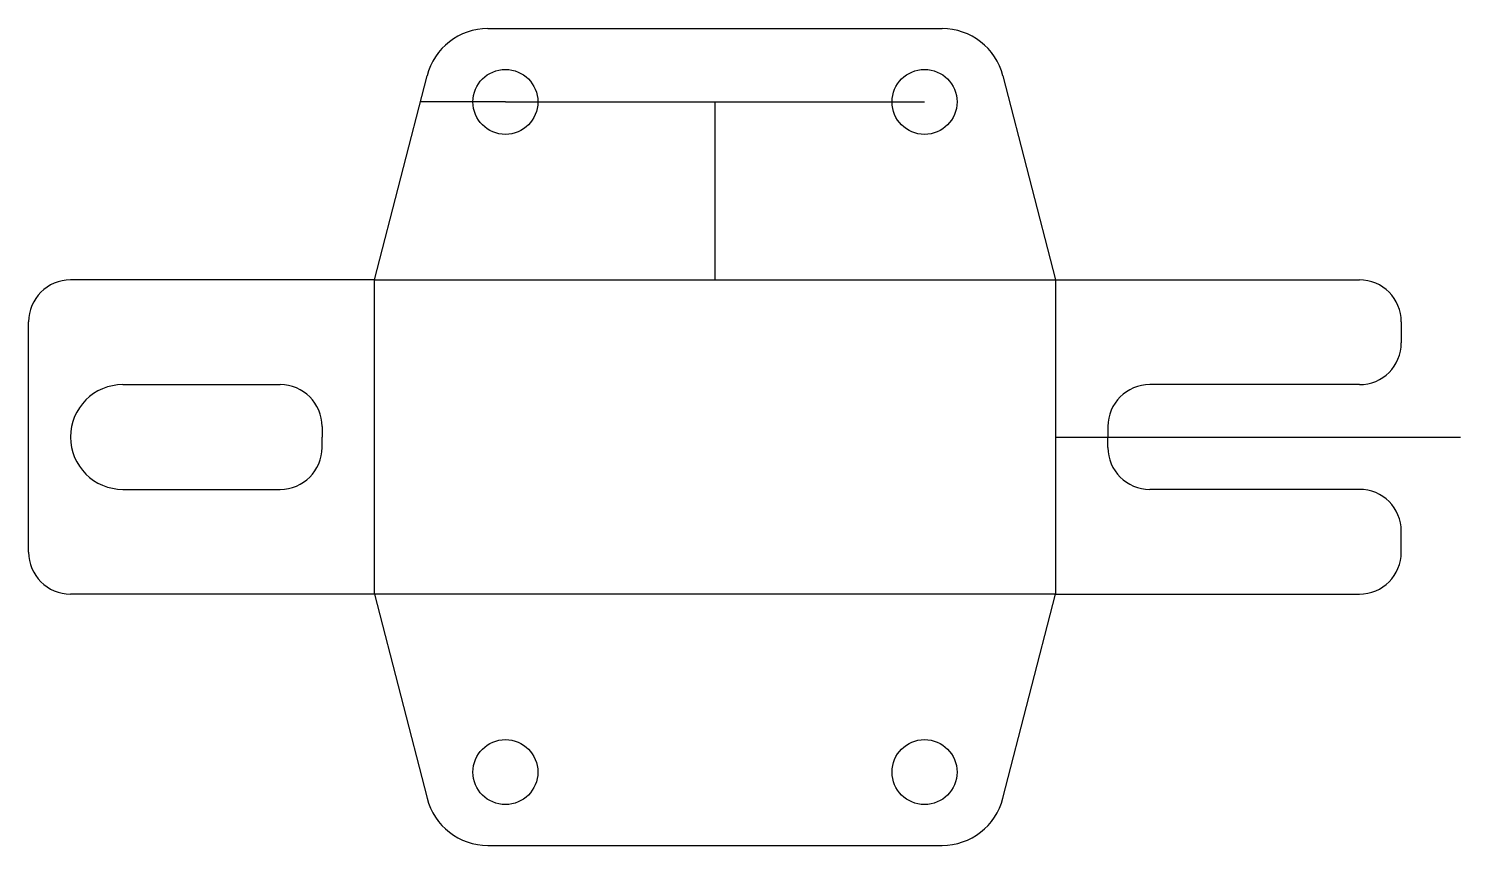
# Model space of a CAD drawing. Header units: millimetres. Extents: x -33 to 104, y -54 to 24.
import ezdxf

# ---------------------------------------------------------------- set-up
doc = ezdxf.new("R2010")
doc.units = ezdxf.units.MM
doc.layers.get('0').update_dxf_attribs({"linetype": 'CONTINUOUS'})

msp = doc.modelspace()

# ---------------------------------------------------------------- linework, layer by layer
for p, q in [((10.83, 24), (54.17, 24)), ((0, 0), (5.02, 19.5)), ((59.98, 19.5), (65, 0)), ((12.5, 17), (4.37, 17)), ((12.5, 17), (52.5, 17)), ((32.5, 17), (32.5, 0)), ((0, 0), (-29, 0)), ((0, 0), (65, 0)), ((0, -30), (0, 0)), ((65, 0), (65, -30)), ((65, 0), (94, 0)), ((-33, -26), (-33, -4)), ((98, -4), (98, -6)), ((-24, -10), (-9, -10)), ((94, -10), (74, -10)), ((-5, -14), (-5, -15)), ((-5, -16), (-5, -15)), ((65, -15), (103.64, -15)), ((70, -14), (70, -15)), ((70, -16), (70, -15)), ((-24, -20), (-9, -20)), ((94, -20), (74, -20)), ((98, -26), (98, -24)), ((0, -30), (-29, -30)), ((65, -30), (0, -30)), ((0, -30), (5.02, -49.5)), ((59.98, -49.5), (65, -30)), ((65, -30), (94, -30)), ((10.83, -54), (54.17, -54))]:
    msp.add_line(p, q)
for centre in [(12.5, 17), (52.5, 17), (12.5, -47), (52.5, -47)]:
    msp.add_circle(centre, 3.1)
for centre, radius, start, end in [((10.83, 18), 6, 90, 165.5679), ((54.17, 18), 6, 14.4321, 90), ((-29, -4), 4, 90, 180), ((94, -4), 4, 0, 90), ((94, -6), 4, -90, 0), ((-24, -15), 5, 90, 180), ((-9, -14), 4, 0, 90), ((74, -14), 4, 90, 180), ((-24, -15), 5, 180, 270), ((-9, -16), 4, 270, 360), ((74, -16), 4, 180, 270), ((94, -24), 4, 0, 90), ((-29, -26), 4, 180, 270), ((94, -26), 4, 270, 360), ((10.83, -48), 6, 194.4321, 270), ((54.17, -48), 6, 270, 345.5679)]:
    msp.add_arc(centre, radius, start, end)

doc.saveas('drawing.dxf')
